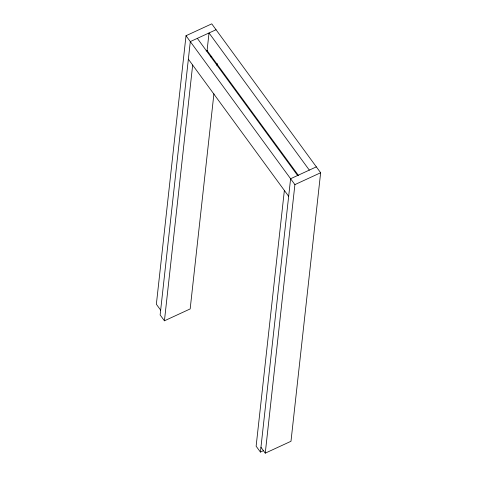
<?xml version="1.0" encoding="UTF-8"?>
<svg xmlns="http://www.w3.org/2000/svg" width="477" height="477" viewBox="0 0 477 477"><rect width="100%" height="100%" fill="white"/><g stroke="black" fill="none" stroke-linecap="round" stroke-linejoin="round"><path stroke-width="0.72" d="M260.955 447.271L265.254 453.15L290.988 441.279L320.639 172.746L211.746 23.85L186.012 35.721L156.361 304.254L160.66 310.133M213.911 93.844L190.168 308.935L164.428 320.806L192.666 65.057M217.011 65.754L217.262 63.536M284.364 190.442L256.131 446.192L260.424 452.071L263.727 450.544M260.424 452.071L290.6 178.738L316.34 166.867M265.254 453.15L294.899 184.617L186.012 35.721M216.045 29.729L190.305 41.6L160.135 314.927L164.428 320.806M206.183 50.961L207.501 50.353M210.482 56.841L211.8 56.232M294.899 184.617L320.639 172.746M309.323 170.104L209.027 32.967L207.084 50.55L298.578 175.655M197.329 38.363L297.624 175.5M188.367 59.184L288.663 196.321"/></g></svg>
